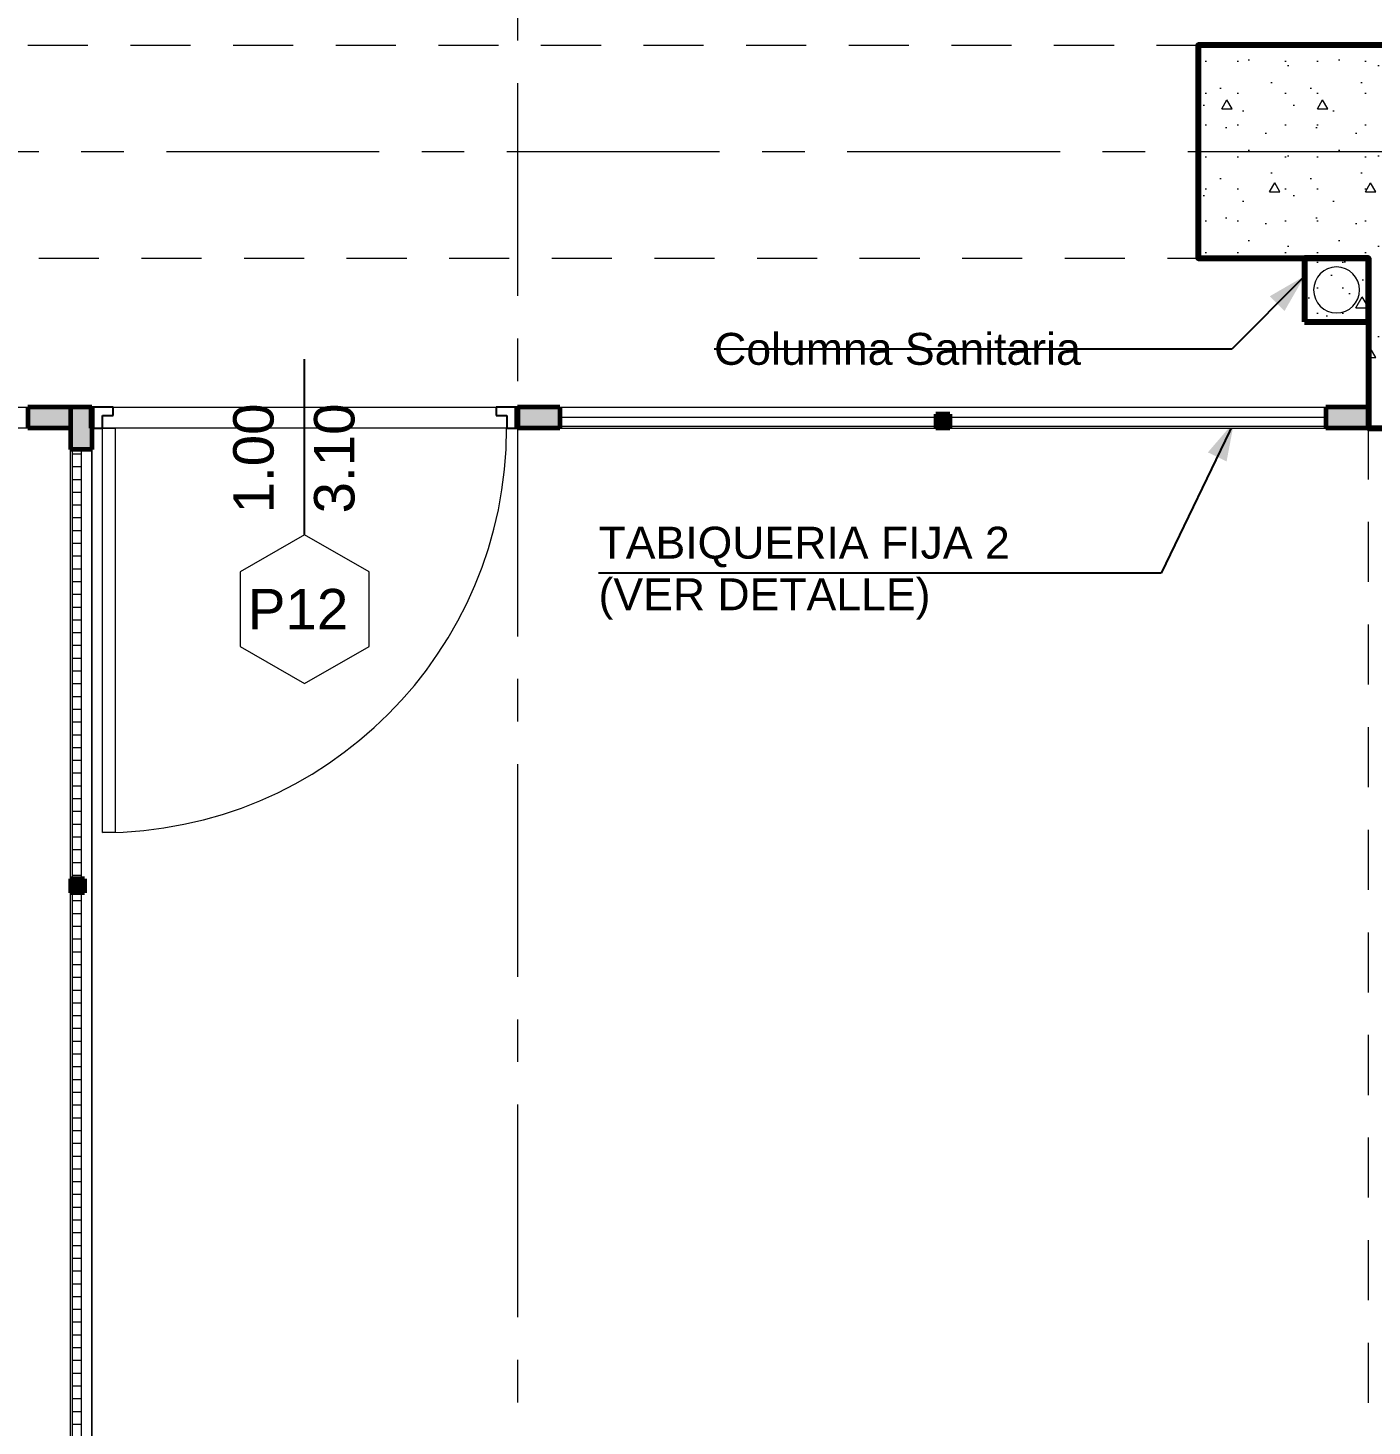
# Model space of a CAD drawing. Header units: inches. Extents: x -19 to 5698, y -728 to 92.
# Drawn here: x 204.92 to 208.078, y 36.655 to 39.941 of the extents above; entities that cross this region are included whole.
import ezdxf

# ---------------------------------------------------------------- set-up
doc = ezdxf.new("R2010")
doc.units = ezdxf.units.IN
doc.header["$MEASUREMENT"] = 0
doc.set_wipeout_variables(frame=1)
for name, pattern in [('Hidden Line', [0.195611, 0.141111, -0.0545]), ('Punto & Raya', [0.65, 0.5, -0.075, 0, -0.075]), ('Wipeout_Contour', [1, 0, -1])]:
    doc.linetypes.add(name, pattern=pattern)
doc.layers.get('0').update_dxf_attribs({"color": 61})
for name, color, linetype in [('02 _ ARQ _ ALB _ Ejes Generales', 251, 'Continuous'), ('02 _ ARQ _ ALB _ Muros Interiores', 7, 'Continuous'), ('02 _ ARQ _ ZON _ Espacio.3D', 7, 'Continuous'), ('08 _ STR _ EXT _ 06 Columnas', 7, 'Continuous'), ('08 _ STR _ EXT _ 09 Vigas', 251, 'Continuous'), ('Acabado - Muros', 7, 'Continuous'), ('Estructura - Carga', 7, 'Continuous'), ('Marcador - Secciones', 7, 'Continuous'), ('MEP - HVAC', 7, 'Continuous'), ('Notas - Etiquetas', 7, 'Continuous')]:
    doc.layers.add(name, color=color, linetype=linetype)
doc.styles.add('Estilo_Generado_4', font='swisse.ttf')
doc.dimstyles.new('Estilo_Generado__8', dxfattribs={"dimtxt": 0.18, "dimasz": 0.0912, "dimexe": 0.18, "dimexo": 0.0625, "dimgap": 0, "dimtad": 0, "dimtih": 1, "dimtoh": 1, "dimdec": 4, "dimzin": 0, "dimdsep": 46, "dimcen": 0.09, "dimadec": 0, "dimazin": 0, "dimtfac": 1, "dimtdec": 4, "dimtmove": 0, "dimatfit": 3, "dimldrblk": 'ARROWHEAD_5', "dimfxl": 1, "dimtolj": 1, "dimtzin": 0, "dimarcsym": 0})
pattern_1 = [(0, (185.000038, 1e-08), (0, 0.030000001), [])]

# ---------------------------------------------------------------- blocks, each defined once
blk = doc.blocks.new('ARROWHEAD_5')
at = {"linetype": 'Continuous', "lineweight": 0}
blk.add_hatch(color=0, dxfattribs=at).paths.add_polyline_path([(-1, 0.2679), (0, 0), (-1, -0.2679)])
at = {"color": 0, "linetype": 'Continuous', "lineweight": 0}
blk.add_line((0, 0), (-1, 0), dxfattribs=at)

msp = doc.modelspace()

# ---------------------------------------------------------------- hatches: boundary and pattern name
at = {"layer": '08 _ STR _ EXT _ 06 Columnas', "linetype": 'Continuous', "lineweight": 9}
h = msp.add_hatch(dxfattribs=at)
h.set_pattern_fill('HORMIGÓN_EN_MASA_0002', style=0, pattern_type=2)
h.set_pattern_definition([(0, (185.00004, 1e-08), (0, 0.3897114), [0.024375, -0.200625]), (0, (185.11254, 0.19486), (0, 0.3897114), [0.024375, -0.200625]), (60, (185.00004, 1e-08), (-0.3375, 0.1948557), [0.024375, -0.200625]), (60, (185.22504, 1e-08), (-0.3375, 0.1948557), [0.024375, -0.200625]), (120, (185.0244, 1e-08), (0.3375, 0.1948557), [0.024375, -0.200625]), (120, (185.2494, 1e-08), (0.3375, 0.1948557), [0.024375, -0.200625]), (0, (185.00004, 0.0375), (0, 0.075), [0, -0.075, 0, -0.1125]), (45, (185.03754, 0.0375), (-0.05303301, 0.05303301), [0, -0.05625, 0, -0.09375])])
h.paths.add_polyline_path([(208.37, 39.9), (207.67, 39.9), (207.67, 39.4), (208.07, 39.4), (208.07, 39), (208.57, 39), (208.57, 39.75), (208.37, 39.75)])
at = {"layer": 'Acabado - Muros', "linetype": 'Continuous', "lineweight": 0}
msp.add_hatch(color=254, dxfattribs=at).paths.add_polyline_path([(204.92, 39), (205.02, 39), (205.02, 39.05), (204.92, 39.05)])
at = {"layer": 'Estructura - Carga', "linetype": 'Continuous', "lineweight": 13}
h = msp.add_hatch(dxfattribs=at)
h.set_pattern_fill('HORMIGÓN_ARMADO_0002', color=251, style=0, pattern_type=2)
h.set_pattern_definition([(0, (185.00004, 1e-08), (0, 0.3117692), [0.03, -0.15]), (0, (185.09004, 0.1559), (0, 0.3117692), [0.03, -0.15]), (60, (185.00004, 1e-08), (-0.27, 0.1558846), [0.03, -0.15]), (60, (185.18004, 1e-08), (-0.27, 0.1558846), [0.03, -0.15]), (120, (185.03004, 1e-08), (0.27, 0.1558846), [0.03, -0.15]), (120, (185.21004, 1e-08), (0.27, 0.1558846), [0.03, -0.15]), (0, (185.00004, 0.03), (0, 0.06), [0, -0.06, 0, -0.09]), (45, (185.03004, 0.03), (-0.04242641, 0.04242641), [0, -0.045, 0, -0.075])])
h.paths.add_polyline_path([(207.92, 39.25), (208.07, 39.25), (208.07, 39.4), (207.92, 39.4)])

# ---------------------------------------------------------------- linework, layer by layer
at = {"layer": '02 _ ARQ _ ALB _ Ejes Generales', "color": 251, "linetype": 'Punto & Raya', "lineweight": 13, "true_color": 0x636466}
msp.add_line((190.8454, 39.65), (239.57, 39.65), dxfattribs=at)
at = {"layer": '02 _ ARQ _ ALB _ Muros Interiores', "color": 152, "linetype": 'Continuous', "lineweight": 25}
msp.add_line((205.57, 38.75), (205.57, 39.1625), dxfattribs=at)
at = {"layer": '02 _ ARQ _ ALB _ Muros Interiores', "color": 7, "linetype": 'Continuous', "lineweight": 80}
for p, q in [((205.07, 39), (205.07, 39.05)), ((205.07, 39), (205.07, 39.05)), ((205.07, 39), (205.07, 39.05)), ((206.07, 39), (206.07, 39.05)), ((206.07, 39), (206.07, 39.05)), ((206.07, 39), (206.07, 39.05))]:
    msp.add_line(p, q, dxfattribs=at)
at = {"layer": '02 _ ARQ _ ALB _ Muros Interiores', "color": 165, "linetype": 'Continuous', "lineweight": 25}
for p, q in [((205.07, 39.05), (205.07, 39)), ((205.12, 39.05), (205.07, 39.05)), ((205.095, 39), (205.095, 39.03)), ((205.095, 39.03), (205.12, 39.03)), ((205.12, 39.03), (205.12, 39.05)), ((206.02, 39.05), (206.02, 39.03)), ((206.07, 39.05), (206.02, 39.05)), ((206.02, 39.03), (206.045, 39.03)), ((206.045, 39.03), (206.045, 39)), ((206.07, 39), (206.07, 39.05)), ((205.07, 39), (205.095, 39)), ((206.045, 39), (206.07, 39))]:
    msp.add_line(p, q, dxfattribs=at)
at = {"layer": '02 _ ARQ _ ALB _ Muros Interiores', "color": 165, "linetype": 'Continuous', "lineweight": 15}
for p, q in [((205.095, 38.0501), (205.095, 39)), ((205.095, 39), (205.125, 39)), ((205.125, 39), (205.125, 38.0501)), ((205.125, 38.0501), (205.095, 38.0501))]:
    msp.add_line(p, q, dxfattribs=at)
at = {"layer": '02 _ ARQ _ ALB _ Muros Interiores', "color": 251, "linetype": 'Continuous', "lineweight": 13, "flags": 128}
msp.add_lwpolyline([(205.57, 38.4), (205.7216, 38.4875), (205.7216, 38.6625), (205.57, 38.75), (205.4184, 38.6625), (205.4184, 38.4875)], close=True, dxfattribs=at)
at = {"layer": '02 _ ARQ _ ALB _ Muros Interiores', "color": 165, "linetype": 'Continuous', "lineweight": 15}
msp.add_arc((205.095, 39), 0.9499, 270, 0, dxfattribs=at)
at = {"layer": '02 _ ARQ _ ZON _ Espacio.3D', "color": 254, "linetype": 'Continuous', "lineweight": 0, "flags": 128}
for points in [[(201.2699, 42.1526), (201.2699, 39.9), (201.9699, 39.9), (201.9699, 39.4), (201.57, 39.4), (201.5699, 39.05), (208.07, 39.05), (208.07, 39.4), (207.67, 39.4), (207.67, 39.9), (208.37, 39.9), (208.37, 42.1526), (207.42, 42.1526), (207.42, 42.901), (202.22, 42.901), (202.22, 42.1526)], [(201.07, 31.0002), (205.02, 31), (205.02, 39), (201.0699, 39), (201.0698, 39.7505), (196.27, 39.7505), (196.2701, 39.4), (194.57, 39.4), (194.57, 37.7), (194.22, 37.7), (194.22, 33.75), (193.32, 33.75), (193.32, 29.75), (194.07, 29.75), (194.07, 30.7), (194.57, 30.7), (194.57, 30.2), (195.07, 30.2), (195.07, 29.75), (201.07, 29.75)]]:
    msp.add_lwpolyline(points, close=True, dxfattribs=at)
msp.add_lwpolyline([(208.57, 39), (205.07, 39), (205.07, 29.7499), (208.07, 29.75), (208.07, 30.8001), (208.57, 30.8001)], dxfattribs=at)
at = {"layer": '08 _ STR _ EXT _ 06 Columnas', "color": 7, "linetype": 'Continuous', "lineweight": 80, "flags": 128}
msp.add_lwpolyline([(208.37, 39.9), (207.67, 39.9), (207.67, 39.4), (208.07, 39.4), (208.07, 39), (208.57, 39), (208.57, 39.75)], dxfattribs=at)
at = {"layer": '08 _ STR _ EXT _ 09 Vigas', "color": 251, "linetype": 'Hidden Line', "lineweight": 13, "true_color": 0x636466}
for p, q in [((194.07, 39.9), (236.57, 39.9)), ((208.57, 39.9), (208.07, 39.9)), ((201.57, 39.4), (208.07, 39.4)), ((208.07, 30.2), (208.07, 39.4))]:
    msp.add_line(p, q, dxfattribs=at)
at = {"layer": 'Acabado - Muros', "color": 7, "linetype": 'Continuous', "lineweight": 60}
for p, q in [((204.92, 39.05), (204.92, 39)), ((205.02, 39.05), (204.92, 39.05)), ((205.07, 39.05), (205.02, 39.05)), ((205.02, 39.05), (205.02, 39)), ((206.07, 39.05), (206.07, 39)), ((208.07, 39.05), (208.07, 39)), ((205.02, 39), (204.92, 39))]:
    msp.add_line(p, q, dxfattribs=at)
at = {"layer": 'Estructura - Carga', "color": 7, "linetype": 'Continuous', "lineweight": 80, "flags": 128}
msp.add_lwpolyline([(207.92, 39.25), (208.07, 39.25), (208.07, 39.4), (207.92, 39.4)], close=True, dxfattribs=at)
at = {"layer": 'Marcador - Secciones', "color": 251, "linetype": 'Punto & Raya', "lineweight": 13, "true_color": 0x636466}
msp.add_line((206.07, 46.2111), (206.07, 0.8878), dxfattribs=at)
at = {"layer": 'MEP - HVAC', "color": 7, "linetype": 'Continuous', "lineweight": 13, "flags": 128}
msp.add_lwpolyline([(207.995, 39.379, 1), (207.995, 39.271, 1)], format="xyb", close=True, dxfattribs=at)

# ---------------------------------------------------------------- texts
at = {"layer": '02 _ ARQ _ ALB _ Muros Interiores', "color": 5, "lineweight": 25, "char_height": 0.095, "attachment_point": 7, "rotation": 90, "style": 'Estilo_Generado_4'}
for s, insert in [('\\A1;{\\pql;\\pt0;\\fSwis721 Ex BT|b0|i0|c0|p34;1.00\\fSwis721 Ex BT|b0|i0|c0|p34;\\A1{\\H.66x;\\S^  ;}\\fSwis721 Ex BT|b0|i0|c0|p34;\\fSwis721 Ex BT|b0|i0|c0|p34;}', (205.525, 38.8)), ('\\A1;{\\pql;\\pt0;\\fSwis721 Ex BT|b0|i0|c0|p34;3.10\\fSwis721 Ex BT|b0|i0|c0|p34;\\A1{\\H.66x;\\S^  ;}\\fSwis721 Ex BT|b0|i0|c0|p34;\\fSwis721 Ex BT|b0|i0|c0|p34;}', (205.715, 38.8))]:
    msp.add_mtext(s, dxfattribs=dict(at, insert=insert))
at = {"layer": '02 _ ARQ _ ALB _ Muros Interiores', "color": 5, "lineweight": 25, "insert": (205.4367, 38.5275), "char_height": 0.095, "attachment_point": 7, "style": 'Estilo_Generado_4'}
msp.add_mtext('\\A1;{\\pql;\\pt0;\\fSwis721 Ex BT|b0|i0|c0|p34;P12\\fSwis721 Ex BT|b0|i0|c0|p34;\\fSwis721 Ex BT|b0|i0|c0|p34;\\fSwis721 Ex BT|b0|i0|c0|p34;}', dxfattribs=at)
at = {"layer": 'Notas - Etiquetas', "color": 5, "linetype": 'Continuous', "lineweight": 35, "insert": (206.5324, 39.1861), "char_height": 0.075, "attachment_point": 4, "style": 'Estilo_Generado_4'}
msp.add_mtext('\\A1;{\\pql;\\fSwis721 Ex BT|b0|i0|c0|p34;Columna Sanitaria}', dxfattribs=at)
at = {"layer": 'Notas - Etiquetas', "color": 171, "linetype": 'Continuous', "lineweight": 13, "insert": (206.2608, 38.6593), "char_height": 0.075, "width": 1.157589, "attachment_point": 4, "rotation": 359.9999, "line_spacing_factor": 0.969465, "style": 'Estilo_Generado_4'}
msp.add_mtext('\\A1;{\\pql;\\fSwis721 Ex BT|b0|i0|c0|p34;TABIQUERIA FIJA 2 (VER DETALLE)\\fSwis721 Ex BT|b0|i0|c0|p34; }', dxfattribs=at)

# ---------------------------------------------------------------- leaders
at = {"layer": 'Notas - Etiquetas', "color": 144, "linetype": 'Continuous', "lineweight": 13, "annotation_type": 0, "has_hookline": 1, "hookline_direction": 1, "text_width": 1.0171}
msp.add_leader([(207.92, 39.3576), (207.7489, 39.1861), (206.5324, 39.1861)], dimstyle='Estilo_Generado__8', dxfattribs=at)
at = {"layer": 'Notas - Etiquetas', "color": 144, "linetype": 'Continuous', "lineweight": 13, "annotation_type": 0, "has_hookline": 1, "hookline_direction": 1, "text_width": 1.0627, "horizontal_direction": (1, -1e-06, 0)}
msp.add_leader([(207.7542, 39.015), (207.5833, 38.6593), (206.2608, 38.6593)], dimstyle='Estilo_Generado__8', dxfattribs=at)

# ---------------------------------------------------------------- next in the draw order: wipeouts: each hides what was drawn before it
at = {"color": 254, "linetype": 'Wipeout_Contour', "lineweight": 0, "ltscale": 9786.734243}
msp.add_wipeout([(207.07, 39.05), (207.07, 39.033), (207.0865, 39.033), (207.0865, 39), (207.97, 39), (207.97, 39.05)], dxfattribs=at).dxf.layer = 'Acabado - Muros'
at = {"color": 254, "linetype": 'Wipeout_Contour', "lineweight": 0, "ltscale": 9771.351115}
msp.add_wipeout([(205.07, 38.95), (205.02, 38.95), (205.02, 37.9414), (205.053, 37.9414), (205.053, 37.9249), (205.07, 37.9249)], dxfattribs=at).dxf.layer = 'Acabado - Muros'

# ---------------------------------------------------------------- next in the draw order: linework, layer by layer
at = {"layer": 'Acabado - Muros', "color": 7, "linetype": 'Continuous', "lineweight": 60}
for p, q in [((205.07, 39.05), (205.07, 38.95)), ((208.07, 39.05), (207.97, 39.05))]:
    msp.add_line(p, q, dxfattribs=at)
at = {"layer": 'Acabado - Muros', "color": 251, "linetype": 'Continuous', "lineweight": 13, "flags": 128}
for points in [[(207.0865, 39), (207.97, 39)], [(205.02, 37.9414), (205.02, 38.95)]]:
    msp.add_lwpolyline(points, dxfattribs=at)

# ---------------------------------------------------------------- next in the draw order: wipeouts: each hides what was drawn before it
at = {"color": 254, "linetype": 'Wipeout_Contour', "lineweight": 0, "ltscale": 9781.143076}
msp.add_wipeout([(206.17, 39.05), (206.17, 39), (207.0535, 39), (207.0535, 39.033), (207.07, 39.033), (207.07, 39.05)], dxfattribs=at).dxf.layer = 'Acabado - Muros'
at = {"color": 254, "linetype": 'Wipeout_Contour', "lineweight": 0, "ltscale": 9771.249402}
msp.add_wipeout([(205.02, 37.9084), (205.02, 35.7749), (205.07, 35.7749), (205.07, 37.9249), (205.053, 37.9249), (205.053, 37.9084)], dxfattribs=at).dxf.layer = 'Acabado - Muros'

# ---------------------------------------------------------------- next in the draw order: linework, layer by layer
at = {"layer": 'Acabado - Muros', "color": 7, "linetype": 'Continuous', "lineweight": 60}
msp.add_line((206.17, 39.05), (206.07, 39.05), dxfattribs=at)
at = {"layer": 'Acabado - Muros', "color": 251, "linetype": 'Continuous', "lineweight": 13, "flags": 128}
for points in [[(206.17, 39.05), (207.07, 39.05), (207.97, 39.05)], [(206.17, 39), (207.0535, 39)], [(205.07, 35.7749), (205.07, 37.9249), (205.07, 38.95)], [(205.02, 35.7749), (205.02, 37.9084)]]:
    msp.add_lwpolyline(points, dxfattribs=at)

# ---------------------------------------------------------------- next in the draw order: wipeouts: each hides what was drawn before it
at = {"color": 254, "linetype": 'Wipeout_Contour', "lineweight": 0, "ltscale": 6524.452064}
msp.add_wipeout([(207.97, 39.005), (207.97, 39.025), (207.0865, 39.025), (207.0865, 39.005)], dxfattribs=at).dxf.layer = 'Acabado - Muros'
at = {"color": 254, "linetype": 'Wipeout_Contour', "lineweight": 0, "ltscale": 6514.42813}
msp.add_wipeout([(205.025, 38.95), (205.025, 37.9414), (205.045, 37.9414), (205.045, 38.95)], dxfattribs=at).dxf.layer = 'Acabado - Muros'

# ---------------------------------------------------------------- next in the draw order: hatches: boundary and pattern name
at = {"layer": 'Acabado - Muros', "linetype": 'Continuous', "lineweight": 0}
for points in [[(205.02, 38.95), (205.07, 38.95), (205.07, 39.05), (205.02, 39.05)], [(207.97, 39), (208.07, 39), (208.07, 39.05), (207.97, 39.05)]]:
    msp.add_hatch(color=254, dxfattribs=at).paths.add_polyline_path(points)
h = msp.add_hatch(dxfattribs=at)
h.set_pattern_fill('CONTRACHAPADO_0002', color=254, style=0, pattern_type=2)
h.set_pattern_definition(pattern_1)
h.paths.add_polyline_path([(205.025, 38.95), (205.025, 37.9414), (205.045, 37.9414), (205.045, 38.95)])

# ---------------------------------------------------------------- next in the draw order: linework, layer by layer
at = {"layer": 'Acabado - Muros', "color": 7, "linetype": 'Continuous', "lineweight": 60}
for p, q in [((205.02, 39.05), (205.02, 38.95)), ((207.0865, 39.033), (207.0865, 39)), ((207.97, 39.05), (207.97, 39)), ((208.07, 39), (207.97, 39)), ((205.07, 38.95), (205.02, 38.95)), ((205.053, 37.9414), (205.02, 37.9414))]:
    msp.add_line(p, q, dxfattribs=at)
at = {"layer": 'Acabado - Muros', "color": 7, "linetype": 'Continuous', "lineweight": 13, "flags": 128}
for points in [[(207.97, 39.005), (207.97, 39.025), (207.0865, 39.025), (207.0865, 39.005)], [(205.025, 38.95), (205.045, 38.95), (205.045, 37.9414), (205.025, 37.9414)]]:
    msp.add_lwpolyline(points, close=True, dxfattribs=at)

# ---------------------------------------------------------------- next in the draw order: wipeouts: each hides what was drawn before it
at = {"color": 254, "linetype": 'Wipeout_Contour', "lineweight": 0, "ltscale": 6520.787009}
msp.add_wipeout([(207.0535, 39.005), (207.0535, 39.025), (206.17, 39.025), (206.17, 39.005)], dxfattribs=at).dxf.layer = 'Acabado - Muros'
at = {"color": 254, "linetype": 'Wipeout_Contour', "lineweight": 0, "ltscale": 6514.280895}
msp.add_wipeout([(205.025, 37.9084), (205.025, 35.7749), (205.045, 35.7749), (205.045, 37.9084)], dxfattribs=at).dxf.layer = 'Acabado - Muros'

# ---------------------------------------------------------------- next in the draw order: hatches: boundary and pattern name
at = {"layer": 'Acabado - Muros', "linetype": 'Continuous', "lineweight": 0}
for points in [[(206.17, 39), (206.17, 39.05), (206.07, 39.05), (206.07, 39)], [(207.0865, 39.033), (207.0535, 39.033), (207.0535, 39), (207.0865, 39)], [(205.053, 37.9414), (205.02, 37.9414), (205.02, 37.9084), (205.053, 37.9084)]]:
    msp.add_hatch(color=254, dxfattribs=at).paths.add_polyline_path(points)
h = msp.add_hatch(dxfattribs=at)
h.set_pattern_fill('CONTRACHAPADO_0002', color=254, style=0, pattern_type=2)
h.set_pattern_definition(pattern_1)
h.paths.add_polyline_path([(205.025, 37.9084), (205.025, 35.7749), (205.045, 35.7749), (205.045, 37.9084)])

# ---------------------------------------------------------------- next in the draw order: linework, layer by layer
at = {"layer": 'Acabado - Muros', "color": 7, "linetype": 'Continuous', "lineweight": 60}
for p, q in [((206.17, 39.05), (206.17, 39)), ((207.0865, 39.033), (207.0535, 39.033)), ((207.0535, 39.033), (207.0535, 39)), ((206.17, 39), (206.07, 39)), ((207.0865, 39), (207.0535, 39)), ((205.02, 37.9414), (205.02, 37.9084)), ((205.053, 37.9414), (205.053, 37.9084)), ((205.053, 37.9084), (205.02, 37.9084))]:
    msp.add_line(p, q, dxfattribs=at)
at = {"layer": 'Acabado - Muros', "color": 7, "linetype": 'Continuous', "lineweight": 13, "flags": 128}
for points in [[(207.0535, 39.005), (207.0535, 39.025), (206.17, 39.025), (206.17, 39.005)], [(205.025, 37.9084), (205.045, 37.9084), (205.045, 35.7749), (205.025, 35.7749)]]:
    msp.add_lwpolyline(points, close=True, dxfattribs=at)

doc.saveas('drawing.dxf')
